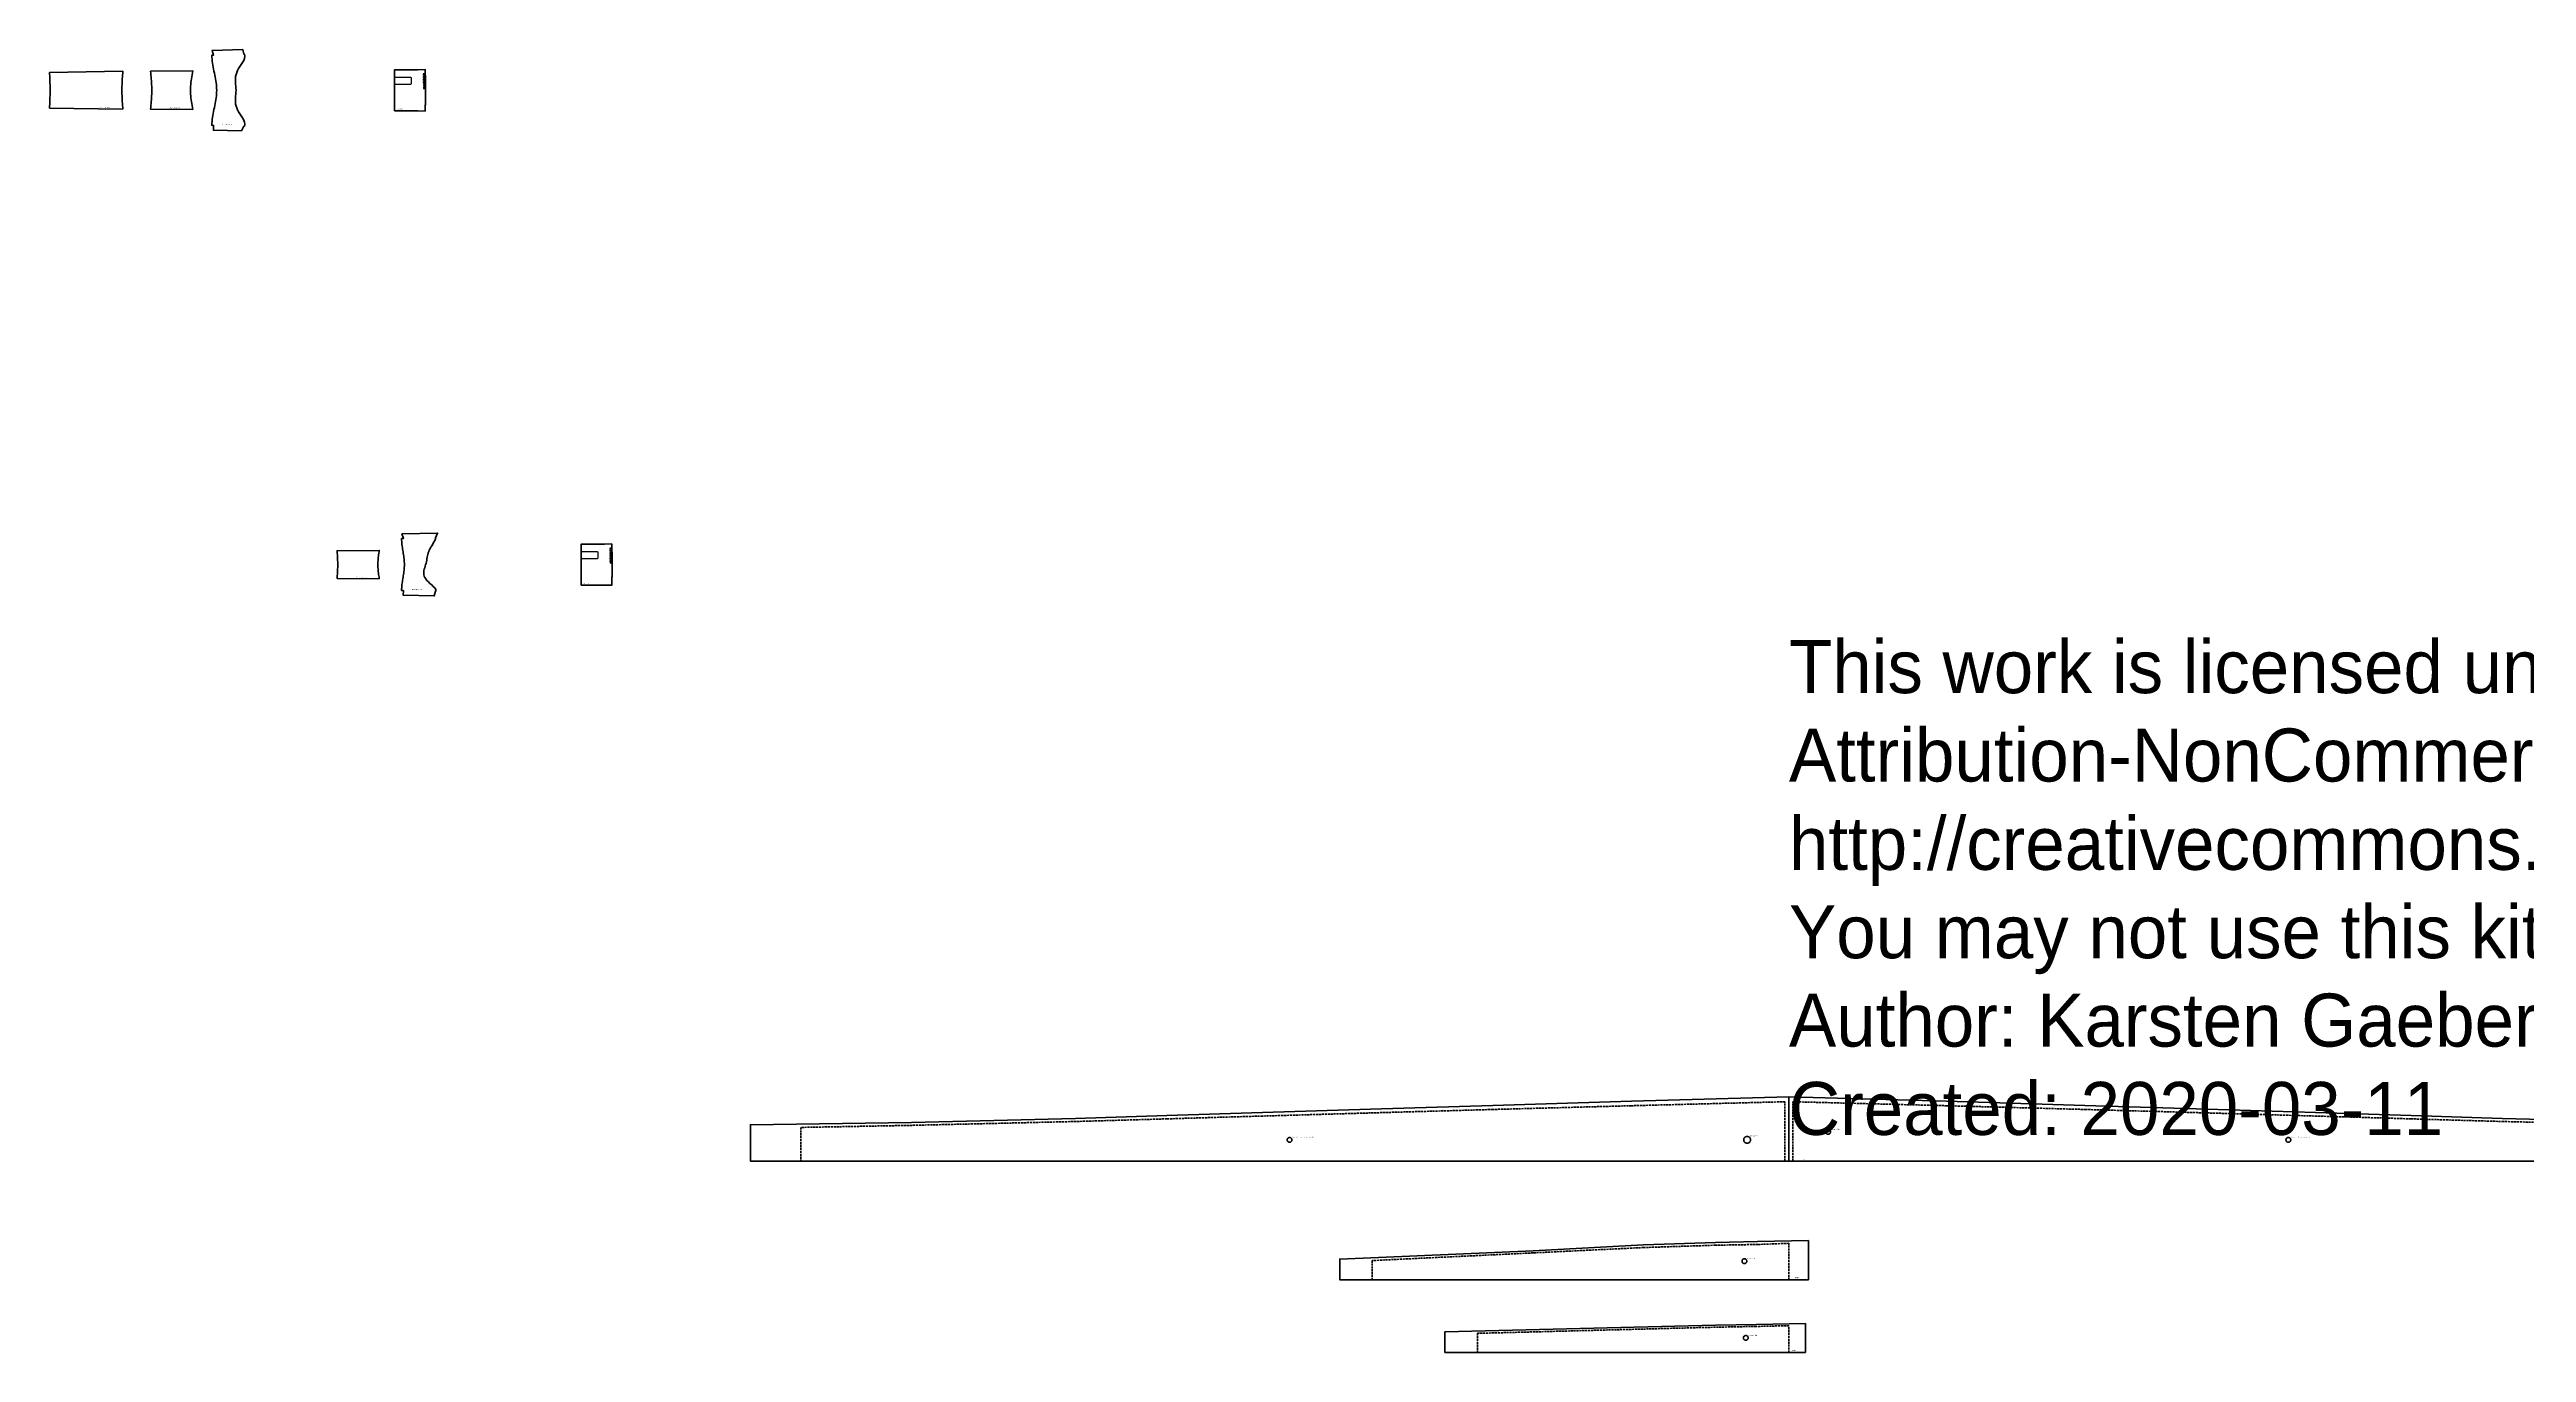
# Model space of a CAD drawing. Header units: millimetres. Extents: x -6563 to 7569, y -6188 to 4550.
# Drawn here: x -6563 to 2782, y -6188 to -1271 of the extents above; entities that cross this region are included whole.
import ezdxf

# ---------------------------------------------------------------- set-up
doc = ezdxf.new("R2010")
doc.units = ezdxf.units.MM
doc.linetypes.add('DASHED', pattern=[11, -3, 8])
for name, color, linetype, lineweight in [('BLADDER', 7, 'Continuous', 50), ('PROTECTION', 6, 'Continuous', 50), ('SEAM', 1, 'DASHED', 35), ('TUBE', 7, 'Continuous', 50)]:
    doc.layers.add(name, color=color, linetype=linetype, lineweight=lineweight)
doc.layers.add('MARKER', color=8, linetype='Continuous')
doc.layers.add('TEXT', color=3, linetype='Continuous')

# ---------------------------------------------------------------- blocks, each defined once
blk = doc.blocks.new('UV-STRUT-1.segment-0_(31)')
at = {"layer": 'TUBE'}
blk.add_lwpolyline([(0, 0), (1.9, 7.9), (0.6, 16.1), (-2.4, 24), (-7, 31.9), (-12.1, 39.6), (-17.4, 47.2), (-21.8, 54.7), (-26, 62.2), (-29.3, 69.5), (-31.6, 76.9), (-33.3, 84.2), (-34, 91.5), (-34.2, 98.9), (-33.9, 106.2), (-33.3, 113.6), (-32.4, 121.1), (-31.9, 128.7), (-31.7, 136.3), (-31.9, 143.9), (-32.4, 151.4), (-33.3, 158.9), (-33.9, 166.3), (-34.2, 173.7), (-34, 181.1), (-33.3, 188.4), (-31.6, 195.7), (-29.3, 203), (-26, 210.4), (-21.8, 217.9), (-17.4, 225.4), (-12.1, 233), (-7, 240.7), (-2.4, 248.5), (0.6, 256.5), (1.9, 264.7), (0, 272.6), (-1.9, 272.1), (-6.2, 290), (-122, 286.7), (-116.2, 268.9), (-123.2, 268.6), (-122.8, 261.1), (-122.3, 253.5), (-121.4, 246), (-120.4, 238.4), (-119.2, 230.9), (-117.9, 223.4), (-116.4, 216), (-114.9, 208.6), (-113.3, 201.2), (-111.8, 193.9), (-110.3, 186.6), (-109, 179.3), (-107.8, 172.1), (-106.7, 164.9), (-105.9, 157.7), (-105.3, 150.6), (-104.9, 143.4), (-104.7, 136.3), (-104.9, 129.2), (-105.3, 122), (-105.9, 114.9), (-106.7, 107.7), (-107.8, 100.5), (-109, 93.3), (-110.3, 86), (-111.8, 78.7), (-113.3, 71.4), (-114.9, 64), (-116.4, 56.6), (-117.9, 49.2), (-119.2, 41.7), (-120.4, 34.2), (-121.4, 26.6), (-122.3, 19.1), (-122.8, 11.5), (-123.2, 4), (-116.2, 3.7), (-117, -14.3), (-11.2, -17.3), (-1.9, 0.5), (0, 0)], close=True, dxfattribs=at)
at = {"layer": 'TEXT'}
blk.add_text('STRUT-1 second layer', height=3, dxfattribs=at).set_placement((-90, 5))
blk = doc.blocks.new('UV-STRUT-1.segment-1_(32)')
at = {"layer": 'TUBE'}
blk.add_lwpolyline([(0, 0), (-1.4, 7.4), (-2.7, 14.8), (-4.1, 22.2), (-5.3, 29.5), (-6.4, 36.7), (-7.4, 44), (-8.2, 51.2), (-8.7, 58.3), (-9.1, 65.5), (-9.2, 72.6), (-9.1, 79.8), (-8.7, 86.9), (-8.2, 94.1), (-7.4, 101.3), (-6.4, 108.5), (-5.3, 115.8), (-4.1, 123.1), (-2.7, 130.5), (-1.4, 137.8), (0, 145.3), (-160.1, 144.1), (-159.4, 136.9), (-158.7, 129.7), (-158, 122.5), (-157.4, 115.3), (-156.8, 108.2), (-156.3, 101.1), (-155.9, 93.9), (-155.7, 86.8), (-155.5, 79.7), (-155.4, 72.6), (-155.5, 65.5), (-155.7, 58.4), (-155.9, 51.3), (-156.3, 44.2), (-156.8, 37.1), (-157.4, 29.9), (-158, 22.8), (-158.7, 15.6), (-159.4, 8.4), (-160.1, 1.2), (0, 0)], close=True, dxfattribs=at)
at = {"layer": 'TEXT'}
blk.add_text('STRUT-1 second layer', height=3, dxfattribs=at).set_placement((-90, 5))
blk = doc.blocks.new('UV-STRUT-1.segment-2_(33)')
at = {"layer": 'TUBE'}
blk.add_lwpolyline([(0, 0), (-0.5, 7.2), (-0.9, 14.5), (-1.4, 21.7), (-1.9, 28.9), (-2.3, 36.1), (-2.6, 43.2), (-2.9, 50.4), (-3.2, 57.5), (-3.3, 64.6), (-3.3, 71.8), (-3.3, 78.9), (-3.2, 86), (-2.9, 93.2), (-2.6, 100.3), (-2.3, 107.5), (-1.9, 114.7), (-1.4, 121.9), (-0.9, 129.1), (-0.5, 136.3), (0, 143.5), (-276.5, 138.8), (-276.2, 132.1), (-275.9, 125.3), (-275.6, 118.6), (-275.3, 111.9), (-275.1, 105.2), (-274.9, 98.5), (-274.7, 91.8), (-274.6, 85.1), (-274.5, 78.5), (-274.5, 71.8), (-274.5, 65.1), (-274.6, 58.4), (-274.7, 51.7), (-274.9, 45), (-275.1, 38.3), (-275.3, 31.6), (-275.6, 24.9), (-275.9, 18.2), (-276.2, 11.5), (-276.5, 4.7), (0, 0)], close=True, dxfattribs=at)
at = {"layer": 'TEXT'}
blk.add_text('STRUT-1 second layer', height=3, dxfattribs=at).set_placement((-90, 5))
blk = doc.blocks.new('UV-STRUT-1-SEGMENT-4-tab_(34)')
at = {"layer": 'MARKER'}
blk.add_lwpolyline([(2, 125.7), (0, 123.7), (0, 102.7), (2, 100.7), (61.8, 100.7), (63.8, 102.7), (63.8, 123.7), (61.8, 125.7)], close=True, dxfattribs=at)
blk.add_lwpolyline([(115.2, 82.2), (109.3, 82.1), (115.2, 85.2), (109.1, 88.1), (115, 91.2), (109, 94.1), (114.9, 97.2), (108.8, 100.1), (114.7, 103.2), (108.7, 106.1), (114.6, 109.2), (108.5, 112.1), (114.4, 115.2), (108.4, 118.1), (114.3, 121.2), (108.2, 124.1), (114.2, 127.2), (108.1, 130.1), (114, 133.2), (107.9, 136), (113.9, 139.2), (107.9, 139)], dxfattribs=at)
at = {"layer": 'PROTECTION'}
blk.add_lwpolyline([(0, 0), (87.4, 0), (115.2, -1.4), (115.7, 7.7), (115.8, 11.8), (116, 15.9), (116.2, 20), (116.3, 24), (116.5, 28.1), (116.6, 32.2), (116.7, 36.3), (116.8, 40.4), (116.9, 44.5), (117, 48.5), (117.1, 52.6), (117.1, 56.7), (117.2, 60.8), (117.2, 64.9), (117.2, 69), (117.2, 73.1), (117.3, 77.1), (117.2, 81.2), (117.2, 85.3), (117.2, 89.4), (117.2, 93.5), (117.1, 97.6), (117.1, 101.6), (117, 105.7), (116.9, 109.8), (116.8, 113.9), (116.7, 118), (116.6, 122.1), (116.5, 126.1), (116.3, 130.2), (116.2, 134.3), (116, 138.4), (115.8, 142.5), (115.7, 146.6), (115.2, 155.6), (87.4, 154.3), (0, 154.3)], close=True, dxfattribs=at)
at = {"layer": 'TEXT'}
blk.add_text('STRUT-1 tab', height=3, dxfattribs=at).set_placement((5, 5))
blk = doc.blocks.new('UV-STRUT-5.segment-0_(56)')
at = {"layer": 'TUBE'}
blk.add_lwpolyline([(0, 0), (-0.2, 6.1), (-3.7, 12.4), (-9.8, 18.3), (-15.8, 24), (-22.5, 29.7), (-28.4, 35.3), (-33.5, 40.8), (-38, 46.3), (-41.5, 51.6), (-43.8, 56.9), (-45.4, 62.2), (-46, 67.4), (-45.9, 72.7), (-45, 78), (-43.8, 83.4), (-42.1, 88.8), (-40.3, 94.4), (-38.6, 99.9), (-37.1, 105.5), (-35.7, 111.1), (-34.5, 116.8), (-33.6, 122.4), (-32.9, 127.9), (-31.7, 133.4), (-30.6, 138.9), (-28.9, 144.3), (-27, 149.8), (-24.8, 155.2), (-21.9, 160.7), (-18.8, 166.3), (-15.5, 171.8), (-11.6, 177.5), (-8.3, 183.2), (-5.3, 188.9), (-2.7, 194.6), (-0.2, 200.3), (-2, 201.1), (6.3, 219.2), (-128.2, 216.4), (-122.5, 198.6), (-129.5, 198.3), (-129.4, 192.8), (-129, 187.2), (-128.5, 181.6), (-127.9, 176), (-127.2, 170.4), (-126.4, 164.9), (-125.6, 159.3), (-124.7, 153.9), (-123.8, 148.4), (-122.9, 143), (-122, 137.6), (-121.2, 132.2), (-120.5, 126.9), (-119.9, 121.6), (-119.4, 116.3), (-119, 111), (-118.8, 105.8), (-118.7, 100.5), (-118.8, 95.2), (-119, 90), (-119.4, 84.7), (-119.9, 79.4), (-120.5, 74.1), (-121.2, 68.8), (-122, 63.4), (-122.9, 58), (-123.8, 52.6), (-124.7, 47.2), (-125.6, 41.7), (-126.4, 36.2), (-127.2, 30.6), (-127.9, 25), (-128.5, 19.5), (-129, 13.8), (-129.4, 8.2), (-129.5, 2.7), (-122.5, 2.4), (-123.2, -15.5), (-6.4, -18), (-2, -0.1), (0, 0)], close=True, dxfattribs=at)
at = {"layer": 'TEXT'}
blk.add_text('STRUT-5 second layer', height=3, dxfattribs=at).set_placement((-90, 5))
blk = doc.blocks.new('UV-STRUT-5.segment-1_(59)')
at = {"layer": 'TUBE'}
blk.add_lwpolyline([(0, 0), (-0.8, 5.5), (-1.6, 10.9), (-2.4, 16.4), (-3.1, 21.8), (-3.8, 27.1), (-4.3, 32.4), (-4.8, 37.7), (-5.1, 43), (-5.3, 48.3), (-5.4, 53.6), (-5.3, 58.9), (-5.1, 64.1), (-4.8, 69.4), (-4.3, 74.7), (-3.8, 80.1), (-3.1, 85.4), (-2.4, 90.8), (-1.6, 96.2), (-0.8, 101.7), (0, 107.2), (-159.2, 106), (-158.8, 100.7), (-158.5, 95.4), (-158.1, 90.2), (-157.8, 84.9), (-157.5, 79.7), (-157.2, 74.4), (-157, 69.2), (-156.8, 64), (-156.7, 58.8), (-156.7, 53.6), (-156.7, 48.4), (-156.8, 43.2), (-157, 38), (-157.2, 32.7), (-157.5, 27.5), (-157.8, 22.3), (-158.1, 17), (-158.5, 11.8), (-158.8, 6.5), (-159.2, 1.2), (0, 0)], close=True, dxfattribs=at)
at = {"layer": 'TEXT'}
blk.add_text('STRUT-5 second layer', height=3, dxfattribs=at).set_placement((-90, 5))
blk = doc.blocks.new('UV-STRUT-5-SEGMENT-2-tab_(62)')
at = {"layer": 'MARKER'}
blk.add_lwpolyline([(2, 125.7), (0, 123.7), (0, 102.7), (2, 100.7), (61.8, 100.7), (63.8, 102.7), (63.8, 123.7), (61.8, 125.7)], close=True, dxfattribs=at)
blk.add_lwpolyline([(114.5, 82.2), (108.5, 82.1), (114.4, 85.2), (108.4, 88.1), (114.3, 91.2), (108.3, 94.1), (114.3, 97.2), (108.2, 100.1), (114.2, 103.2), (108.1, 106.1), (114.1, 109.2), (108.1, 112.1), (114, 115.2), (108, 118.1), (113.9, 121.2), (107.9, 124.1), (113.9, 127.2), (107.8, 130.1), (113.8, 133.2), (107.7, 136.1), (113.7, 139.2), (107.7, 139.1)], dxfattribs=at)
at = {"layer": 'PROTECTION'}
blk.add_lwpolyline([(0, 0), (87.4, 0), (115.4, -0.7), (115.6, 8.3), (115.7, 12.4), (115.8, 16.4), (115.9, 20.5), (115.9, 24.5), (116, 28.5), (116.1, 32.6), (116.2, 36.7), (116.2, 40.7), (116.3, 44.7), (116.3, 48.8), (116.3, 52.9), (116.4, 56.9), (116.4, 61), (116.4, 65), (116.4, 69), (116.4, 73.1), (116.5, 77.2), (116.4, 81.2), (116.4, 85.3), (116.4, 89.3), (116.4, 93.3), (116.4, 97.4), (116.3, 101.5), (116.3, 105.5), (116.3, 109.6), (116.2, 113.6), (116.2, 117.6), (116.1, 121.7), (116, 125.8), (115.9, 129.8), (115.9, 133.8), (115.8, 137.9), (115.7, 141.9), (115.6, 146), (115.4, 155), (87.4, 154.3), (0, 154.3)], close=True, dxfattribs=at)
at = {"layer": 'TEXT'}
blk.add_text('STRUT-5 tab', height=3, dxfattribs=at).set_placement((5, 5))
blk = doc.blocks.new('UV-Bladder-LE_(75)')
at = {"layer": 'BLADDER'}
for points in [[(0, 0), (-594.4, -16.3), (-1116.9, -31.5), (-1578.4, -45.5), (-1986.2, -58.3), (-2347, -69.8), (-2691.3, -80.6), (-3000.5, -88.4), (-3310.1, -96.2), (-3918.2, -104.8), (-3918.2, -241.7), (0, -241.7)], [(0, 0), (594.4, -16.3), (1116.9, -31.5), (1578.4, -45.5), (1986.2, -58.3), (2347, -69.8), (2691.3, -80.6), (3000.5, -88.4), (3310.1, -96.2), (3918.2, -104.8), (3918.2, -241.7), (0, -241.7)], [(-1884.2, -152.7), (-1885.1, -152.8), (-1886.1, -152.9), (-1887, -153.2), (-1887.8, -153.5), (-1888.7, -154), (-1889.5, -154.5), (-1890.2, -155.1), (-1890.9, -155.7), (-1891.5, -156.5), (-1892, -157.2), (-1892.4, -158.1), (-1892.7, -159), (-1893, -159.9), (-1893.1, -160.8), (-1893.2, -161.7), (-1893.1, -162.7), (-1893, -163.6), (-1892.7, -164.5), (-1892.4, -165.4), (-1892, -166.2), (-1891.5, -167), (-1890.9, -167.8), (-1890.2, -168.4), (-1889.5, -169), (-1888.7, -169.5), (-1887.8, -170), (-1887, -170.3), (-1886.1, -170.5), (-1885.1, -170.7), (-1884.2, -170.7), (-1883.2, -170.7), (-1882.3, -170.5), (-1881.4, -170.3), (-1880.5, -170), (-1879.7, -169.5), (-1878.9, -169), (-1878.2, -168.4), (-1877.5, -167.8), (-1876.9, -167), (-1876.4, -166.2), (-1876, -165.4), (-1875.6, -164.5), (-1875.4, -163.6), (-1875.2, -162.7), (-1875.2, -161.7), (-1875.2, -160.8), (-1875.4, -159.9), (-1875.6, -159), (-1876, -158.1), (-1876.4, -157.2), (-1876.9, -156.5), (-1877.5, -155.7), (-1878.2, -155.1), (-1878.9, -154.5), (-1879.7, -154), (-1880.5, -153.5), (-1881.4, -153.2), (-1882.3, -152.9), (-1883.2, -152.8)], [(-157.8, -148.7), (-159.2, -148.8), (-160.5, -149), (-161.8, -149.4), (-163.1, -149.9), (-164.3, -150.5), (-165.4, -151.2), (-166.5, -152.1), (-167.5, -153), (-168.3, -154.1), (-169.1, -155.2), (-169.7, -156.5), (-170.2, -157.7), (-170.5, -159), (-170.7, -160.4), (-170.8, -161.7), (-170.7, -163.1), (-170.5, -164.4), (-170.2, -165.8), (-169.7, -167), (-169.1, -168.2), (-168.3, -169.4), (-167.5, -170.4), (-166.5, -171.4), (-165.4, -172.3), (-164.3, -173), (-163.1, -173.6), (-161.8, -174.1), (-160.5, -174.5), (-159.2, -174.7), (-157.8, -174.7), (-156.4, -174.7), (-155.1, -174.5), (-153.8, -174.1), (-152.5, -173.6), (-151.3, -173), (-150.2, -172.3), (-149.1, -171.4), (-148.1, -170.4), (-147.3, -169.4), (-146.5, -168.2), (-145.9, -167), (-145.4, -165.8), (-145.1, -164.4), (-144.9, -163.1), (-144.8, -161.7), (-144.9, -160.4), (-145.1, -159), (-145.4, -157.7), (-145.9, -156.5), (-146.5, -155.2), (-147.3, -154.1), (-148.1, -153), (-149.1, -152.1), (-150.2, -151.2), (-151.3, -150.5), (-152.5, -149.9), (-153.8, -149.4), (-155.1, -149), (-156.4, -148.8)], [(147.6, -122.7), (146.7, -122.8), (145.7, -122.9), (144.8, -123.2), (143.9, -123.5), (143.1, -124), (142.3, -124.5), (141.6, -125.1), (140.9, -125.7), (140.3, -126.5), (139.8, -127.2), (139.4, -128.1), (139, -129), (138.8, -129.9), (138.6, -130.8), (138.6, -131.7), (138.6, -132.7), (138.8, -133.6), (139, -134.5), (139.4, -135.4), (139.8, -136.2), (140.3, -137), (140.9, -137.8), (141.6, -138.4), (142.3, -139), (143.1, -139.5), (143.9, -140), (144.8, -140.3), (145.7, -140.5), (146.7, -140.7), (147.6, -140.7), (148.5, -140.7), (149.5, -140.5), (150.4, -140.3), (151.3, -140), (152.1, -139.5), (152.9, -139), (153.6, -138.4), (154.3, -137.8), (154.9, -137), (155.4, -136.2), (155.8, -135.4), (156.2, -134.5), (156.4, -133.6), (156.6, -132.7), (156.6, -131.7), (156.6, -130.8), (156.4, -129.9), (156.2, -129), (155.8, -128.1), (155.4, -127.2), (154.9, -126.5), (154.3, -125.7), (153.6, -125.1), (152.9, -124.5), (152.1, -124), (151.3, -123.5), (150.4, -123.2), (149.5, -122.9), (148.5, -122.8)], [(1884.2, -152.7), (1885.1, -152.8), (1886.1, -152.9), (1887, -153.2), (1887.8, -153.5), (1888.7, -154), (1889.5, -154.5), (1890.2, -155.1), (1890.9, -155.7), (1891.5, -156.5), (1892, -157.2), (1892.4, -158.1), (1892.7, -159), (1893, -159.9), (1893.1, -160.8), (1893.2, -161.7), (1893.1, -162.7), (1893, -163.6), (1892.7, -164.5), (1892.4, -165.4), (1892, -166.2), (1891.5, -167), (1890.9, -167.8), (1890.2, -168.4), (1889.5, -169), (1888.7, -169.5), (1887.8, -170), (1887, -170.3), (1886.1, -170.5), (1885.1, -170.7), (1884.2, -170.7), (1883.2, -170.7), (1882.3, -170.5), (1881.4, -170.3), (1880.5, -170), (1879.7, -169.5), (1878.9, -169), (1878.2, -168.4), (1877.5, -167.8), (1876.9, -167), (1876.4, -166.2), (1876, -165.4), (1875.6, -164.5), (1875.4, -163.6), (1875.2, -162.7), (1875.2, -161.7), (1875.2, -160.8), (1875.4, -159.9), (1875.6, -159), (1876, -158.1), (1876.4, -157.2), (1876.9, -156.5), (1877.5, -155.7), (1878.2, -155.1), (1878.9, -154.5), (1879.7, -154), (1880.5, -153.5), (1881.4, -153.2), (1882.3, -152.9), (1883.2, -152.8)]]:
    blk.add_lwpolyline(points, close=True, dxfattribs=at)
at = {"layer": 'SEAM'}
for points in [[(-15, -17.9), (-594.4, -33), (-1116.9, -47.1), (-1578.4, -60.1), (-1986.2, -71.9), (-2347, -82.5), (-2691.3, -92.5), (-3000.5, -99.8), (-3310.1, -107), (-3727.8, -114.9), (-3727.8, -241.7), (-15, -241.7)], [(15, -17.9), (594.4, -33), (1116.9, -47.1), (1578.4, -60.1), (1986.2, -71.9), (2347, -82.5), (2691.3, -92.5), (3000.5, -99.8), (3310.1, -107), (3727.8, -114.9), (3727.8, -241.7), (15, -241.7)]]:
    blk.add_lwpolyline(points, close=True, dxfattribs=at)
at = {"layer": 'TEXT'}
for s, p in [('Onepump d=18mm on the inside of the strut', (-1874.2, -152.7)), ('Inflate d=26mm', (-147.8, -148.7)), ('Onepump d=18mm', (157.6, -122.7)), ('Onepump d=18mm on the inside of the strut', (1894.2, -152.7)), ('Falz', (50, -236.7))]:
    blk.add_text(s, height=3, dxfattribs=at).set_placement(p)
blk = doc.blocks.new('UV-Bladder-STRUT-1_(84)')
at = {"layer": 'BLADDER'}
blk.add_lwpolyline([(73.7, 11), (-118.1, 6.3), (-277.2, 3.2), (-548.8, -6.2), (-964.7, -28), (-1694.9, -59.3), (-1694.9, -137.3), (73.7, -137.3)], close=True, dxfattribs=at)
at = {"layer": 'SEAM'}
for points in [[(0, 0), (-118.1, -4.3), (-277.2, -7.2), (-548.8, -15.9), (-964.7, -36.1), (-1571.9, -65), (-1571.9, -137.3), (0, -137.3)], [(-168.1, -58.3), (-169, -58.3), (-170, -58.5), (-170.9, -58.7), (-171.7, -59.1), (-172.6, -59.5), (-173.4, -60), (-174.1, -60.6), (-174.8, -61.3), (-175.4, -62), (-175.9, -62.8), (-176.3, -63.6), (-176.6, -64.5), (-176.9, -65.4), (-177, -66.3), (-177.1, -67.3), (-177, -68.2), (-176.9, -69.2), (-176.6, -70.1), (-176.3, -70.9), (-175.9, -71.8), (-175.4, -72.6), (-174.8, -73.3), (-174.1, -74), (-173.4, -74.6), (-172.6, -75.1), (-171.7, -75.5), (-170.9, -75.8), (-170, -76.1), (-169, -76.2), (-168.1, -76.3), (-167.1, -76.2), (-166.2, -76.1), (-165.3, -75.8), (-164.4, -75.5), (-163.6, -75.1), (-162.8, -74.6), (-162.1, -74), (-161.4, -73.3), (-160.8, -72.6), (-160.3, -71.8), (-159.9, -70.9), (-159.5, -70.1), (-159.3, -69.2), (-159.1, -68.2), (-159.1, -67.3), (-159.1, -66.3), (-159.3, -65.4), (-159.5, -64.5), (-159.9, -63.6), (-160.3, -62.8), (-160.8, -62), (-161.4, -61.3), (-162.1, -60.6), (-162.8, -60), (-163.6, -59.5), (-164.4, -59.1), (-165.3, -58.7), (-166.2, -58.5), (-167.1, -58.3)]]:
    blk.add_lwpolyline(points, close=True, dxfattribs=at)
at = {"layer": 'TEXT'}
for s, height, p in [('Onepump d=18mm', 3, (-158.1, -58.3)), ('Falz', 5, (23.7, -132.3))]:
    blk.add_text(s, height=height, dxfattribs=at).set_placement(p)
blk = doc.blocks.new('UV-Bladder-STRUT-5_(101)')
at = {"layer": 'BLADDER'}
blk.add_lwpolyline([(62.2, 8.1), (-123, 5), (-276.9, 1.9), (-1298, -23.1), (-1298, -101.2), (62.2, -101.2)], close=True, dxfattribs=at)
at = {"layer": 'SEAM'}
for points in [[(0, 0), (-123, -2.9), (-276.9, -5.8), (-1175, -28.9), (-1175, -101.2), (0, -101.2)], [(-163, -37.2), (-163.9, -37.2), (-164.9, -37.4), (-165.8, -37.6), (-166.6, -37.9), (-167.5, -38.4), (-168.3, -38.9), (-169, -39.5), (-169.7, -40.1), (-170.3, -40.9), (-170.8, -41.7), (-171.2, -42.5), (-171.5, -43.4), (-171.8, -44.3), (-171.9, -45.2), (-172, -46.2), (-171.9, -47.1), (-171.8, -48), (-171.5, -48.9), (-171.2, -49.8), (-170.8, -50.7), (-170.3, -51.4), (-169.7, -52.2), (-169, -52.8), (-168.3, -53.4), (-167.5, -54), (-166.6, -54.4), (-165.8, -54.7), (-164.9, -55), (-163.9, -55.1), (-163, -55.2), (-162, -55.1), (-161.1, -55), (-160.2, -54.7), (-159.3, -54.4), (-158.5, -54), (-157.7, -53.4), (-157, -52.8), (-156.3, -52.2), (-155.7, -51.4), (-155.2, -50.7), (-154.8, -49.8), (-154.4, -48.9), (-154.2, -48), (-154, -47.1), (-154, -46.2), (-154, -45.2), (-154.2, -44.3), (-154.4, -43.4), (-154.8, -42.5), (-155.2, -41.7), (-155.7, -40.9), (-156.3, -40.1), (-157, -39.5), (-157.7, -38.9), (-158.5, -38.4), (-159.3, -37.9), (-160.2, -37.6), (-161.1, -37.4), (-162, -37.2)]]:
    blk.add_lwpolyline(points, close=True, dxfattribs=at)
at = {"layer": 'TEXT'}
for s, height, p in [('Onepump d=18mm', 3, (-153, -37.2)), ('Falz', 5, (12.2, -96.2))]:
    blk.add_text(s, height=height, dxfattribs=at).set_placement(p)
blk = doc.blocks.new('Copyright_(131)')
at = {"layer": 'TEXT', "insert": (0, -3500), "char_height": 200, "attachment_point": 1}
blk.add_mtext('This work is licensed under a Creative Commons \\PAttribution-NonCommercial-ShareAlike 4.0 International License\\Phttp://creativecommons.org/licenses/by-nc-sa/4.0/\\PYou may not use this kite design for commercial purposes\\PAuthor: Karsten Gaebert (info@wingworks.de)\\PCreated: 2020-03-11', dxfattribs=at)

msp = doc.modelspace()

# ---------------------------------------------------------------- block references
for name, p in [('UV-STRUT-1.segment-0_(31)', (-5827.2, -1561.3)), ('UV-STRUT-1.segment-2_(33)', (-6286.1, -1496.8)), ('UV-STRUT-1.segment-1_(32)', (-6021.5, -1497.6)), ('UV-STRUT-1-SEGMENT-4-tab_(34)', (-5261, -1502.1)), ('UV-STRUT-5.segment-1_(59)', (-5318.5, -3268.4)), ('UV-STRUT-5.segment-0_(56)', (-5105, -3315.3)), ('UV-STRUT-5-SEGMENT-2-tab_(62)', (-4556.5, -3292)), ('Copyright_(131)', (0, 0)), ('UV-Bladder-LE_(75)', (0, -5223.8)), ('UV-Bladder-STRUT-1_(84)', (0, -5776)), ('UV-Bladder-STRUT-5_(101)', (0, -6086.7))]:
    msp.add_blockref(name, p)

doc.saveas('drawing.dxf')
